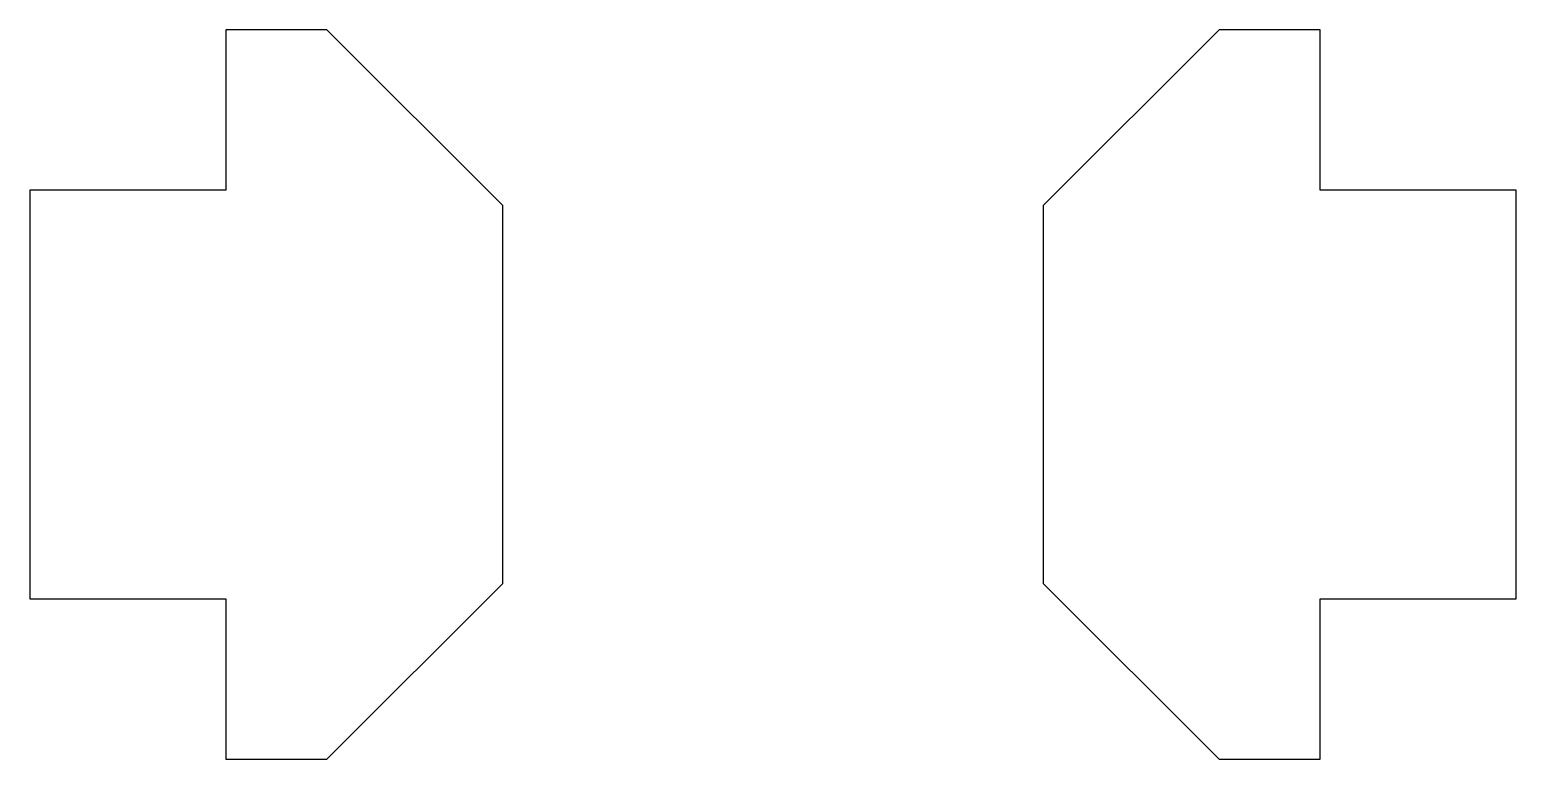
# Model space of a CAD drawing. Extents: x -11 to 11, y -5.4 to 5.4.
import ezdxf

# ---------------------------------------------------------------- set-up
doc = ezdxf.new("R2010")
doc.units = 0
doc.header["$MEASUREMENT"] = 0
doc.layers.get('0').update_dxf_attribs({"true_color": 0xffffff})

msp = doc.modelspace()

# ---------------------------------------------------------------- linework, layer by layer
for p, q in [((-6.602, 5.4), (-8.1, 5.4)), ((-8.1, 5.4), (-8.1, 3.025)), ((-4, 2.798), (-6.602, 5.4)), ((6.602, 5.4), (4, 2.798)), ((8.1, 5.4), (6.602, 5.4)), ((8.1, 3.025), (8.1, 5.4)), ((-8.1, 3.025), (-11, 3.025)), ((-11, 3.025), (-11, -3.025)), ((11, 3.025), (8.1, 3.025)), ((11, -3.025), (11, 3.025)), ((-4, -2.798), (-4, 2.798)), ((4, 2.798), (4, -2.798)), ((-6.602, -5.4), (-4, -2.798)), ((4, -2.798), (6.602, -5.4)), ((-11, -3.025), (-8.1, -3.025)), ((-8.1, -3.025), (-8.1, -5.4)), ((8.1, -5.4), (8.1, -3.025)), ((8.1, -3.025), (11, -3.025)), ((-8.1, -5.4), (-6.602, -5.4)), ((6.602, -5.4), (8.1, -5.4))]:
    msp.add_line(p, q)

doc.saveas('drawing.dxf')
